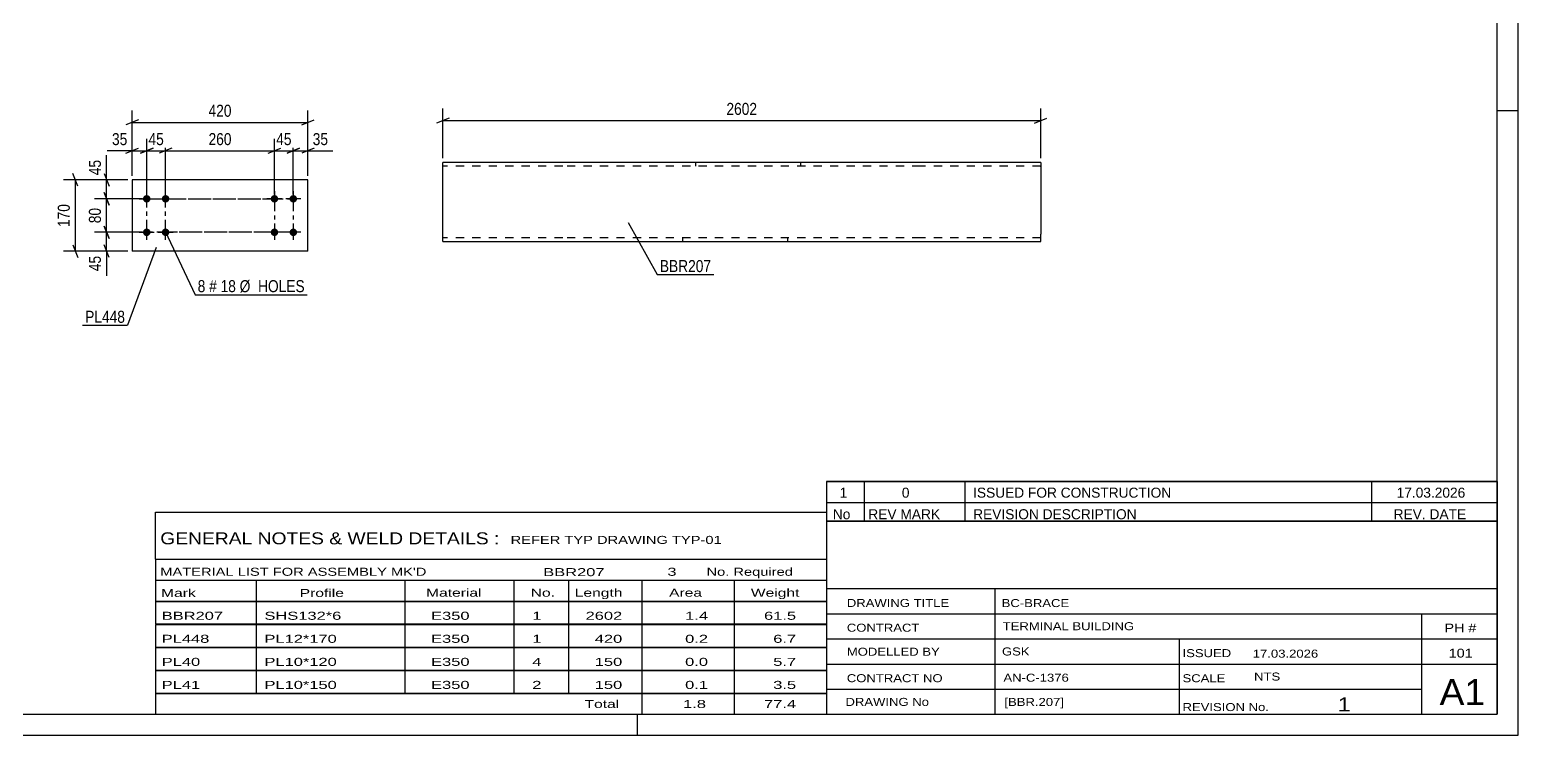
# Model space of a CAD drawing. Header units: millimetres. Extents: x 0 to 594, y 0 to 420.
# Drawn here: x 239 to 594, y 0 to 168.4 of the extents above; entities that cross this region are included whole.
import ezdxf

# ---------------------------------------------------------------- set-up
doc = ezdxf.new("R2010")
doc.units = ezdxf.units.MM
doc.linetypes.add('DXK_LINE_DOT2', pattern=[3.9198, 1.9599, -1.9599])
doc.linetypes.add('DXK_LINE_DOT3', pattern=[5.9187, 2.979, -0.9799, 0.9799, -0.9799])
doc.styles.add('Arial Narrow', font='ARIALN.TTF', dxfattribs={"height": 0.2})

# ---------------------------------------------------------------- blocks, each defined once
blk = doc.blocks.new('Unknown-582682552-1128')
at = {"color": 5, "linetype": 'Continuous'}
for p, q in [((594, 0), (594, 420)), ((589, 5), (589, 415)), ((594, 149), (589, 149)), ((5, 5), (589, 5)), ((384, 0), (384, 5)), ((0, 0), (594, 0))]:
    blk.add_line(p, q, dxfattribs=at)
blk = doc.blocks.new('Bolt-582682552-4211 - 4208')
at = {"linetype": 'Continuous'}
for points in [[(266.92, 128.92, -1), (266.92, 127.12, -1)], [(271.42, 128.92, -1), (271.42, 127.12, -1)], [(266.92, 120.92, -1), (266.92, 119.12, -1)], [(271.42, 120.92, -1), (271.42, 119.12, -1)]]:
    blk.add_hatch(color=1, dxfattribs=at).paths.add_polyline_path(points)
at = {"color": 1, "linetype": 'Continuous'}
for p, q in [((265.12, 128.02), (268.72, 128.02)), ((266.92, 126.22), (266.92, 129.82)), ((269.62, 128.02), (273.22, 128.02)), ((271.42, 126.22), (271.42, 129.82)), ((266.92, 118.22), (266.92, 121.82)), ((271.42, 118.22), (271.42, 121.82)), ((265.12, 120.02), (268.72, 120.02)), ((269.62, 120.02), (273.22, 120.02))]:
    blk.add_line(p, q, dxfattribs=at)
blk = doc.blocks.new('Part-582682552-4209 - 4208')
at = {"color": 2, "linetype": 'Continuous'}
for p, q in [((305.38, 132.52), (263.42, 132.52)), ((263.42, 132.52), (263.42, 115.52)), ((305.38, 115.52), (305.38, 132.52)), ((305.38, 115.52), (263.42, 115.52))]:
    blk.add_line(p, q, dxfattribs=at)
blk = doc.blocks.new('Bolt-582682552-4210 - 4208')
at = {"linetype": 'Continuous'}
for points in [[(297.38, 127.12, -1), (297.38, 128.92, -1)], [(301.88, 127.12, -1), (301.88, 128.92, -1)], [(297.38, 119.12, -1), (297.38, 120.92, -1)], [(301.88, 119.12, -1), (301.88, 120.92, -1)]]:
    blk.add_hatch(color=1, dxfattribs=at).paths.add_polyline_path(points)
at = {"color": 1, "linetype": 'Continuous'}
for p, q in [((299.18, 128.02), (295.58, 128.02)), ((297.38, 129.82), (297.38, 126.22)), ((303.68, 128.02), (300.08, 128.02)), ((301.88, 129.82), (301.88, 126.22)), ((297.38, 121.82), (297.38, 118.22)), ((301.88, 121.82), (301.88, 118.22)), ((299.18, 120.02), (295.58, 120.02)), ((303.68, 120.02), (300.08, 120.02))]:
    blk.add_line(p, q, dxfattribs=at)
blk = doc.blocks.new('Part-582682552-1532 - 1515')
at = {"color": 2, "linetype": 'Continuous'}
for p, q in [((366.12, 136.69), (337.55, 136.69)), ((337.55, 117.96), (337.55, 136.69)), ((451.44, 136.69), (366.22, 136.69)), ((480.11, 136.69), (451.54, 136.69)), ((480.11, 136.69), (480.11, 119.54)), ((337.55, 117.83), (337.55, 117.96)), ((337.55, 117.83), (366.12, 117.83)), ((366.22, 117.83), (451.44, 117.83)), ((451.54, 117.83), (480.11, 117.83)), ((480.11, 117.83), (480.11, 119.54))]:
    blk.add_line(p, q, dxfattribs=at)
at = {"color": 7, "linetype": 'DXK_LINE_DOT2'}
for p, q in [((366.12, 135.83), (337.55, 135.83)), ((451.44, 135.83), (366.22, 135.83)), ((397.81, 136.69), (397.81, 135.83)), ((422.87, 136.69), (422.87, 135.83)), ((480.11, 135.83), (451.54, 135.83)), ((480.11, 135.83), (480.11, 135.76)), ((480.11, 135.76), (480.11, 135.83)), ((480.11, 135.63), (480.11, 135.76)), ((480.11, 135.76), (480.11, 135.63)), ((337.55, 118.69), (337.55, 118.75)), ((366.12, 118.69), (337.55, 118.69)), ((451.44, 118.69), (366.22, 118.69)), ((394.79, 117.83), (394.79, 118.69)), ((419.84, 117.83), (419.84, 118.69)), ((480.11, 118.69), (451.54, 118.69)), ((480.11, 118.75), (480.11, 119.22)), ((480.11, 118.69), (480.11, 118.75))]:
    blk.add_line(p, q, dxfattribs=at)
blk = doc.blocks.new('Rectangle-582682552-4449 - 4208')
at = {"color": 1, "linetype": 'DXK_LINE_DOT3'}
blk.add_lwpolyline([(266.92, 128.02), (301.88, 128.02), (301.88, 120.02), (266.92, 120.02), (266.92, 128.02)], close=True, dxfattribs=at)
blk = doc.blocks.new('Rectangle-582682552-4459 - 4208')
at = {"color": 1, "linetype": 'DXK_LINE_DOT3'}
blk.add_lwpolyline([(271.42, 128.02), (297.38, 128.02), (297.38, 120.02), (271.42, 120.02), (271.42, 128.02)], close=True, dxfattribs=at)
blk = doc.blocks.new('StraightDimension-582682552-4388 - 4208')
at = {"color": 7, "linetype": 'Continuous'}
for p, q in [((301.88, 129.02), (301.88, 142.33)), ((305.38, 133.52), (305.38, 142.33)), ((300.38, 138.88), (303.38, 140.08)), ((301.88, 139.48), (305.38, 139.48)), ((306.88, 140.08), (303.88, 138.88))]:
    blk.add_line(p, q, dxfattribs=at)
at = {"color": 0}
blk.add_wipeout([(310.76, 140.23), (310.76, 144.43), (305.91, 144.43), (305.91, 140.23)], dxfattribs=at)
at = {"color": 7, "linetype": 'Continuous'}
blk.add_line((305.38, 139.48), (311.29, 139.48), dxfattribs=at)
blk.add_line((305.38, 139.48), (311.29, 139.48), dxfattribs=at)
at = {"color": 3, "style": 'Arial Narrow'}
blk.add_text('35', height=2.863, dxfattribs=at).set_placement((306.51, 140.83))
blk = doc.blocks.new('StraightDimension-582682552-4240 - 4208')
at = {"color": 7, "linetype": 'Continuous'}
for p, q in [((262.42, 132.52), (254.49, 132.52)), ((256.74, 134.02), (257.94, 131.02)), ((257.34, 128.02), (257.34, 132.52)), ((265.92, 128.02), (254.49, 128.02)), ((257.94, 126.52), (256.74, 129.52))]:
    blk.add_line(p, q, dxfattribs=at)
at = {"color": 0}
blk.add_wipeout([(256.59, 137.9), (252.39, 137.9), (252.39, 133.04), (256.59, 133.04)], dxfattribs=at)
at = {"color": 7, "linetype": 'Continuous'}
blk.add_line((257.34, 132.52), (257.34, 138.42), dxfattribs=at)
blk.add_line((257.34, 132.52), (257.34, 138.42), dxfattribs=at)
at = {"color": 3, "style": 'Arial Narrow'}
blk.add_text('45', height=2.863, rotation=90.0002, dxfattribs=at).set_placement((255.99, 133.64))
blk = doc.blocks.new('StraightDimension-582682552-4241 - 4208')
at = {"color": 7, "linetype": 'Continuous'}
for p, q in [((265.92, 128.02), (254.49, 128.02)), ((256.74, 129.52), (257.94, 126.52)), ((257.34, 120.02), (257.34, 128.02)), ((257.94, 118.52), (256.74, 121.52)), ((265.92, 120.02), (254.49, 120.02))]:
    blk.add_line(p, q, dxfattribs=at)
at = {"color": 0}
blk.add_wipeout([(256.59, 126.45), (252.39, 126.45), (252.39, 121.59), (256.59, 121.59)], dxfattribs=at)
at = {"color": 3, "style": 'Arial Narrow'}
blk.add_text('80', height=2.863, rotation=90.0002, dxfattribs=at).set_placement((255.99, 122.19))
blk = doc.blocks.new('StraightDimension-582682552-4242 - 4208')
at = {"color": 7, "linetype": 'Continuous'}
for p, q in [((256.74, 121.52), (257.94, 118.52)), ((265.92, 120.02), (254.49, 120.02)), ((257.34, 115.52), (257.34, 120.02)), ((262.42, 115.52), (254.49, 115.52)), ((257.94, 114.02), (256.74, 117.02))]:
    blk.add_line(p, q, dxfattribs=at)
at = {"color": 0}
blk.add_wipeout([(256.59, 114.99), (252.39, 114.99), (252.39, 110.14), (256.59, 110.14)], dxfattribs=at)
at = {"color": 7, "linetype": 'Continuous'}
blk.add_line((257.34, 115.52), (257.34, 109.61), dxfattribs=at)
blk.add_line((257.34, 115.52), (257.34, 109.61), dxfattribs=at)
at = {"color": 3, "style": 'Arial Narrow'}
blk.add_text('45', height=2.863, rotation=90.0002, dxfattribs=at).set_placement((255.99, 110.74))
blk = doc.blocks.new('StraightDimension-582682552-4256 - 4208')
at = {"color": 7, "linetype": 'Continuous'}
for p, q in [((262.42, 132.52), (247.07, 132.52)), ((250.52, 131.02), (249.32, 134.02)), ((249.92, 115.52), (249.92, 132.52)), ((262.42, 115.52), (247.07, 115.52)), ((249.32, 117.02), (250.52, 114.02))]:
    blk.add_line(p, q, dxfattribs=at)
at = {"color": 0}
blk.add_wipeout([(249.17, 127.36), (244.97, 127.36), (244.97, 120.68), (249.17, 120.68)], dxfattribs=at)
at = {"color": 3, "style": 'Arial Narrow'}
blk.add_text('170', height=2.863, rotation=90.0002, dxfattribs=at).set_placement((248.57, 121.28))
blk = doc.blocks.new('StraightDimension-582682552-4389 - 4208')
at = {"color": 7, "linetype": 'Continuous'}
for p, q in [((297.38, 129.02), (297.38, 142.33)), ((301.88, 129.02), (301.88, 142.33)), ((295.88, 138.88), (298.88, 140.08)), ((297.38, 139.48), (301.88, 139.48)), ((303.38, 140.08), (300.38, 138.88))]:
    blk.add_line(p, q, dxfattribs=at)
at = {"color": 0}
blk.add_wipeout([(302.06, 140.23), (302.06, 144.43), (297.2, 144.43), (297.2, 140.23)], dxfattribs=at)
at = {"color": 3, "style": 'Arial Narrow'}
blk.add_text('45', height=2.863, dxfattribs=at).set_placement((297.8, 140.83))
blk = doc.blocks.new('StraightDimension-582682552-4390 - 4208')
at = {"color": 7, "linetype": 'Continuous'}
for p, q in [((271.42, 129.02), (271.42, 142.33)), ((297.38, 129.02), (297.38, 142.33)), ((272.92, 140.08), (269.92, 138.88)), ((271.42, 139.48), (297.38, 139.48)), ((295.88, 138.88), (298.88, 140.08))]:
    blk.add_line(p, q, dxfattribs=at)
at = {"color": 0}
blk.add_wipeout([(287.74, 140.23), (287.74, 144.43), (281.06, 144.43), (281.06, 140.23)], dxfattribs=at)
at = {"color": 3, "style": 'Arial Narrow'}
blk.add_text('260', height=2.863, dxfattribs=at).set_placement((281.66, 140.83))
blk = doc.blocks.new('StraightDimension-582682552-4391 - 4208')
at = {"color": 7, "linetype": 'Continuous'}
for p, q in [((266.92, 129.02), (266.92, 142.33)), ((271.42, 129.02), (271.42, 142.33)), ((265.42, 138.88), (268.42, 140.08)), ((266.92, 139.48), (271.42, 139.48)), ((272.92, 140.08), (269.92, 138.88))]:
    blk.add_line(p, q, dxfattribs=at)
at = {"color": 0}
blk.add_wipeout([(271.6, 140.23), (271.6, 144.43), (266.74, 144.43), (266.74, 140.23)], dxfattribs=at)
at = {"color": 3, "style": 'Arial Narrow'}
blk.add_text('45', height=2.863, dxfattribs=at).set_placement((267.34, 140.83))
blk = doc.blocks.new('StraightDimension-582682552-4392 - 4208')
at = {"color": 7, "linetype": 'Continuous'}
for p, q in [((263.42, 133.52), (263.42, 142.33)), ((266.92, 129.02), (266.92, 142.33)), ((261.92, 138.88), (264.92, 140.08)), ((263.42, 139.48), (266.92, 139.48)), ((268.42, 140.08), (265.42, 138.88))]:
    blk.add_line(p, q, dxfattribs=at)
at = {"color": 0}
blk.add_wipeout([(262.9, 140.23), (262.9, 144.43), (258.04, 144.43), (258.04, 140.23)], dxfattribs=at)
at = {"color": 7, "linetype": 'Continuous'}
blk.add_line((263.42, 139.48), (257.52, 139.48), dxfattribs=at)
blk.add_line((263.42, 139.48), (257.52, 139.48), dxfattribs=at)
at = {"color": 3, "style": 'Arial Narrow'}
blk.add_text('35', height=2.863, dxfattribs=at).set_placement((258.64, 140.83))
blk = doc.blocks.new('StraightDimension-582682552-4439 - 4208')
at = {"color": 7, "linetype": 'Continuous'}
for p, q in [((263.42, 133.52), (263.42, 149.1)), ((305.38, 133.52), (305.38, 149.1)), ((264.92, 146.85), (261.92, 145.65)), ((263.42, 146.25), (305.38, 146.25)), ((303.88, 145.65), (306.88, 146.85))]:
    blk.add_line(p, q, dxfattribs=at)
at = {"color": 0}
blk.add_wipeout([(287.74, 147), (287.74, 151.2), (281.06, 151.2), (281.06, 147)], dxfattribs=at)
at = {"color": 3, "style": 'Arial Narrow'}
blk.add_text('420', height=2.863, dxfattribs=at).set_placement((281.66, 147.6))
blk = doc.blocks.new('StraightDimension-582682552-4486 - 1515')
at = {"color": 7, "linetype": 'Continuous'}
for p, q in [((337.55, 137.69), (337.55, 149.54)), ((480.11, 137.69), (480.11, 149.54)), ((339.05, 147.29), (336.05, 146.09)), ((337.55, 146.69), (480.11, 146.69)), ((478.61, 146.09), (481.61, 147.29))]:
    blk.add_line(p, q, dxfattribs=at)
at = {"color": 0}
blk.add_wipeout([(413.08, 147.44), (413.08, 151.64), (404.57, 151.64), (404.57, 147.44)], dxfattribs=at)
at = {"color": 3, "style": 'Arial Narrow'}
blk.add_text('2602', height=2.863, dxfattribs=at).set_placement((405.17, 148.04))
blk = doc.blocks.new('Unknown-582682552-4609')
at = {"color": 7, "linetype": 'Continuous'}
for p, q in [((429, 51.05), (429, 5)), ((429, 51.05), (589, 51.05)), ((589, 51), (589, 5)), ((429, 35), (589, 35)), ((469.14, 35), (469.14, 5)), ((429, 29), (589, 29)), ((571, 5.05), (571, 29.05)), ((429, 23), (589, 23)), ((513.14, 23), (513.14, 5)), ((429, 17), (589, 17)), ((429, 11), (571, 11)), ((429, 5), (589, 5))]:
    blk.add_line(p, q, dxfattribs=at)
at = {"color": 7, "style": 'Arial Narrow'}
for s, height, width, p in [('DRAWING TITLE', 1.9089, 1.425378, (433.88, 30.61)), ('BC-BRACE', 1.909, 1.425378, (470.81, 30.59)), ('CONTRACT', 1.909, 1.425378, (433.88, 24.71)), ('TERMINAL BUILDING', 1.9089, 1.425378, (471.06, 25.07)), ('MODELLED BY', 1.9089, 1.425378, (433.88, 18.98)), ('GSK', 1.909, 1.425378, (470.88, 19.04)), ('ISSUED', 1.909, 1.425378, (513.94, 18.64)), ('17.03.2026', 1.909, 1.425378, (530.69, 18.52)), ('CONTRACT NO', 1.9089, 1.425378, (433.88, 12.66)), ('AN-C-1376', 1.909, 1.425378, (471.23, 12.78)), ('SCALE', 1.909, 1.425378, (513.94, 12.65)), ('A1', 6.204, 1.25, (575.24, 7.2)), ('DRAWING No', 1.909, 1.425378, (433.56, 7)), ('[BBR.207]', 1.909, 1.425378, (471.46, 6.99)), ('REVISION No.', 1.9089, 1.425378, (513.94, 5.77)), ('1', 3.34, 1.5, (550.91, 5.68))]:
    blk.add_text(s, height=height, dxfattribs=dict(at, width=width)).set_placement(p)
at = {"color": 7, "linetype": 'Continuous', "style": 'Arial Narrow'}
for s, height, width, p in [('PH #', 2.1, 1.42538, (576.4, 24.55)), ('101', 2.1, 1.42538, (577.41, 18.55)), ('NTS', 1.909, 1.425378, (531, 13.05))]:
    blk.add_text(s, height=height, dxfattribs=dict(at, width=width)).set_placement(p)
blk = doc.blocks.new('Unknown-582682552-4610')
at = {"color": 7, "linetype": 'Continuous'}
for p, q in [((429, 60.55), (589, 60.55)), ((589, 60.55), (429, 60.55)), ((429, 60.55), (429, 55.55)), ((438, 60.55), (438, 55.55)), ((462, 60.55), (462, 55.55)), ((559, 60.55), (559, 55.55)), ((589, 60.55), (589, 55.55)), ((429, 55.55), (589, 55.55)), ((429, 55.55), (429, 51.05)), ((429, 55.55), (589, 55.55)), ((438, 55.55), (438, 51.05)), ((462, 55.55), (462, 51.05)), ((559, 55.55), (559, 51.05)), ((589, 55.55), (589, 51.05)), ((589, 51.05), (429, 51.05))]:
    blk.add_line(p, q, dxfattribs=at)
at = {"color": 7, "linetype": 'Continuous', "style": 'Arial Narrow'}
for s, height, width, p in [('1', 2.39, 1.196471, (432.16, 56.7)), ('0', 2.39, 1.196471, (447, 56.7)), ('ISSUED FOR CONSTRUCTION', 2.3861, 1.196471, (464, 56.7)), ('17.03.2026', 2.386, 1.196471, (565, 56.7)), ('No', 2.386, 1.2, (430.54, 51.55)), ('REV MARK', 2.386, 1.2, (439, 51.55)), ('REVISION DESCRIPTION', 2.3861, 1.2, (464, 51.55)), ('REV. DATE', 2.386, 1.2, (564.28, 51.55))]:
    blk.add_text(s, height=height, dxfattribs=dict(at, width=width)).set_placement(p)
blk = doc.blocks.new('Unknown-582682552-4611')
at = {"color": 7, "linetype": 'Continuous'}
for p, q in [((269, 53.25), (429, 53.25)), ((269, 42), (269, 53.25)), ((429, 53.25), (429, 42)), ((269, 42), (429, 42)), ((269, 42), (269, 37)), ((429, 42), (429, 37)), ((269, 37), (429, 37)), ((269, 37), (269, 32)), ((293, 37), (293, 32)), ((328.5, 37), (328.5, 32)), ((354.5, 37), (354.5, 32)), ((367.5, 37), (367.5, 32)), ((385, 37), (385, 32)), ((407, 37), (407, 32)), ((429, 37), (429, 32)), ((269, 32), (429, 32)), ((269, 31.95), (269, 26.55)), ((269, 31.95), (429, 31.95)), ((293, 32), (293, 26.5)), ((328.5, 32), (328.5, 26.5)), ((354.5, 32), (354.5, 26.5)), ((367.5, 32), (367.5, 26.5)), ((385, 32), (385, 26.5)), ((407, 32), (407, 26.5)), ((429, 31.95), (429, 26.55)), ((269, 26.55), (429, 26.55)), ((269, 26.45), (269, 21.05)), ((269, 26.45), (429, 26.45)), ((293, 26.5), (293, 21)), ((328.5, 26.5), (328.5, 21)), ((354.5, 26.5), (354.5, 21)), ((367.5, 26.5), (367.5, 21)), ((385, 26.5), (385, 21)), ((407, 26.5), (407, 21)), ((429, 26.45), (429, 21.05)), ((269, 21.05), (429, 21.05)), ((269, 20.95), (269, 15.55)), ((269, 20.95), (429, 20.95)), ((293, 21), (293, 15.5)), ((328.5, 21), (328.5, 15.5)), ((354.5, 21), (354.5, 15.5)), ((367.5, 21), (367.5, 15.5)), ((385, 21), (385, 15.5)), ((407, 21), (407, 15.5)), ((429, 20.95), (429, 15.55)), ((269, 15.55), (429, 15.55)), ((269, 15.45), (269, 10.05)), ((269, 15.45), (429, 15.45)), ((293, 15.5), (293, 10)), ((328.5, 15.5), (328.5, 10)), ((354.5, 15.5), (354.5, 10)), ((367.5, 15.5), (367.5, 10)), ((385, 15.5), (385, 10)), ((407, 15.5), (407, 10)), ((429, 15.45), (429, 10.05)), ((269, 10.05), (429, 10.05)), ((269, 10), (429, 10)), ((269, 10), (269, 5)), ((385, 10), (385, 5)), ((407, 10), (407, 5)), ((429, 10), (429, 5)), ((269, 5), (429, 5))]:
    blk.add_line(p, q, dxfattribs=at)
at = {"color": 7, "style": 'Arial Narrow'}
for s, height, width, p in [('GENERAL NOTES & WELD DETAILS :', 2.8633, 1.4, (270.15, 45.56)), ('REFER TYP DRAWING TYP-01', 1.9089, 1.6, (353.7, 45.66)), ("MATERIAL LIST FOR ASSEMBLY MK'D", 1.9089, 1.6, (270.15, 38.06)), ('BBR207', 1.909, 1.794707, (361.48, 37.97)), ('3', 1.91, 1.794707, (391.08, 38.06)), ('No. Required', 1.9089, 1.6, (400.41, 38.06)), ('Mark', 1.909, 1.7, (270.34, 33)), ('Profile', 1.909, 1.7, (303.41, 33)), ('Material', 1.909, 1.7, (333.54, 33.06)), ('No.', 1.909, 1.7, (358.5, 33.06)), ('Length', 1.909, 1.7, (369, 33.06)), ('Area', 1.909, 1.7, (391.5, 33.06)), ('Weight', 1.909, 1.7, (411, 33.06))]:
    blk.add_text(s, height=height, dxfattribs=dict(at, width=width)).set_placement(p)
at = {"color": 7, "linetype": 'Continuous', "style": 'Arial Narrow'}
for s, height, width, p in [('BBR207', 1.909, 1.794707, (270.5, 27.56)), ('SHS132*6', 1.909, 1.794707, (295, 27.56)), ('E350', 1.909, 1.794707, (334.74, 27.56)), ('1', 1.91, 1.794707, (358.86, 27.56)), ('2602', 1.909, 1.794707, (371.58, 27.56)), ('1.4', 1.909, 1.794707, (395.32, 27.56)), ('61.5', 1.909, 1.794707, (414.14, 27.56)), ('PL448', 1.909, 1.794707, (270.5, 22.06)), ('PL12*170', 1.909, 1.794707, (295, 22.06)), ('E350', 1.909, 1.794707, (334.74, 22.06)), ('1', 1.91, 1.794707, (358.86, 22.06)), ('420', 1.909, 1.794707, (373.77, 22.06)), ('0.2', 1.909, 1.794707, (395.32, 22.06)), ('6.7', 1.909, 1.794707, (416.33, 22.06)), ('PL40', 1.909, 1.794707, (270.5, 16.56)), ('PL10*120', 1.909, 1.794707, (295, 16.56)), ('E350', 1.909, 1.794707, (334.74, 16.56)), ('4', 1.91, 1.794707, (358.86, 16.56)), ('150', 1.909, 1.794707, (373.77, 16.56)), ('0.0', 1.909, 1.794707, (395.32, 16.56)), ('5.7', 1.909, 1.794707, (416.33, 16.56)), ('PL41', 1.909, 1.794707, (270.5, 11.06)), ('PL10*150', 1.909, 1.794707, (295, 11.06)), ('E350', 1.909, 1.794707, (334.74, 11.06)), ('2', 1.91, 1.794707, (358.86, 11.06)), ('150', 1.909, 1.794707, (373.77, 11.06)), ('0.1', 1.909, 1.794707, (395.32, 11.06)), ('3.5', 1.909, 1.794707, (416.33, 11.06)), ('Total', 1.909, 1.7, (371.33, 6.5)), ('1.8', 1.909, 1.794707, (394.83, 6.5)), ('77.4', 1.909, 1.794707, (414.14, 6.5))]:
    blk.add_text(s, height=height, dxfattribs=dict(at, width=width)).set_placement(p)
blk = doc.blocks.new('Mark-582682552-4259 - 4208')
at = {"color": 0}
blk.add_wipeout([(261.74, 98.43), (261.74, 101.43), (252.24, 101.43), (252.24, 98.43)], dxfattribs=at)
blk.add_wipeout([(261.74, 98.43), (261.74, 101.43), (252.24, 101.43), (252.24, 98.43)], dxfattribs=at)
at = {"color": 30, "linetype": 'Continuous'}
for p in [(269.14, 116.37), (251.64, 97.83)]:
    blk.add_line(p, (262.34, 97.83), dxfattribs=at)
at = {"color": 3, "style": 'Arial Narrow'}
blk.add_text('PL448', height=2.863, dxfattribs=at).set_placement((252.24, 98.43))
blk = doc.blocks.new('MarkSet-582682552-4334 - 4208')
at = {"color": 0}
blk.add_wipeout([(280.9, 105.74), (280.9, 108.74), (279.07, 108.74), (279.07, 105.74)], dxfattribs=at)
blk.add_wipeout([(280.9, 105.74), (280.9, 108.74), (279.07, 108.74), (279.07, 105.74)], dxfattribs=at)
at = {"color": 7, "linetype": 'Continuous'}
blk.add_line((271.3, 120.32), (278.47, 105.14), dxfattribs=at)
at = {"color": 0}
blk.add_wipeout([(283.63, 105.74), (283.63, 108.74), (281.8, 108.74), (281.8, 105.74)], dxfattribs=at)
blk.add_wipeout([(283.63, 105.74), (283.63, 108.74), (281.8, 108.74), (281.8, 105.74)], dxfattribs=at)
at = {"color": 3, "style": 'Arial Narrow'}
blk.add_text('8', height=2.86, dxfattribs=at).set_placement((279.07, 105.74))
at = {"color": 0}
blk.add_wipeout([(288.19, 105.74), (288.19, 108.74), (284.53, 108.74), (284.53, 105.74)], dxfattribs=at)
blk.add_wipeout([(288.19, 105.74), (288.19, 108.74), (284.53, 108.74), (284.53, 105.74)], dxfattribs=at)
at = {"color": 3, "style": 'Arial Narrow'}
blk.add_text('#', height=2.86, dxfattribs=at).set_placement((281.8, 105.74))
at = {"color": 0}
blk.add_wipeout([(304.61, 105.74), (304.61, 108.74), (289.09, 108.74), (289.09, 105.74)], dxfattribs=at)
blk.add_wipeout([(304.61, 105.74), (304.61, 108.74), (289.09, 108.74), (289.09, 105.74)], dxfattribs=at)
at = {"color": 7, "linetype": 'Continuous'}
blk.add_line((278.47, 105.14), (305.21, 105.14), dxfattribs=at)
at = {"color": 3, "style": 'Arial Narrow'}
for s, p in [('18', (284.53, 105.74)), ('Ø  HOLES', (289.09, 105.74))]:
    blk.add_text(s, height=2.863, dxfattribs=at).set_placement(p)
blk = doc.blocks.new('Mark-582682552-1528 - 1515')
at = {"color": 0}
blk.add_wipeout([(401.53, 110.53), (401.53, 113.53), (389.29, 113.53), (389.29, 110.53)], dxfattribs=at)
blk.add_wipeout([(401.53, 110.53), (401.53, 113.53), (389.29, 113.53), (389.29, 110.53)], dxfattribs=at)
at = {"color": 30, "linetype": 'Continuous'}
for p, q in [((381.7, 122.35), (388.69, 109.93)), ((388.69, 109.93), (402.13, 109.93))]:
    blk.add_line(p, q, dxfattribs=at)
at = {"color": 3, "style": 'Arial Narrow'}
blk.add_text('BBR207', height=2.863, dxfattribs=at).set_placement((389.29, 110.53))

msp = doc.modelspace()

# ---------------------------------------------------------------- block references
for name in ['Unknown-582682552-1128', 'Part-582682552-1532 - 1515', 'Part-582682552-4209 - 4208', 'Bolt-582682552-4211 - 4208', 'Rectangle-582682552-4449 - 4208', 'Rectangle-582682552-4459 - 4208', 'Bolt-582682552-4210 - 4208', 'Unknown-582682552-4610', 'Unknown-582682552-4611', 'Unknown-582682552-4609']:
    msp.add_blockref(name, (0, 0))

# ---------------------------------------------------------------- next in the draw order: block references
for name in ['StraightDimension-582682552-4486 - 1515', 'StraightDimension-582682552-4388 - 4208', 'StraightDimension-582682552-4240 - 4208', 'Mark-582682552-1528 - 1515', 'MarkSet-582682552-4334 - 4208']:
    msp.add_blockref(name, (0, 0))

# ---------------------------------------------------------------- next in the draw order: block references
for name in ['StraightDimension-582682552-4389 - 4208', 'StraightDimension-582682552-4241 - 4208']:
    msp.add_blockref(name, (0, 0))

# ---------------------------------------------------------------- next in the draw order: block references
for name in ['StraightDimension-582682552-4390 - 4208', 'StraightDimension-582682552-4242 - 4208']:
    msp.add_blockref(name, (0, 0))

# ---------------------------------------------------------------- next in the draw order: block references
for name in ['StraightDimension-582682552-4391 - 4208', 'StraightDimension-582682552-4256 - 4208']:
    msp.add_blockref(name, (0, 0))

# ---------------------------------------------------------------- next in the draw order: block references
for name in ['StraightDimension-582682552-4392 - 4208', 'Mark-582682552-4259 - 4208']:
    msp.add_blockref(name, (0, 0))

# ---------------------------------------------------------------- next in the draw order: block references
msp.add_blockref('StraightDimension-582682552-4439 - 4208', (0, 0))

doc.saveas('drawing.dxf')
